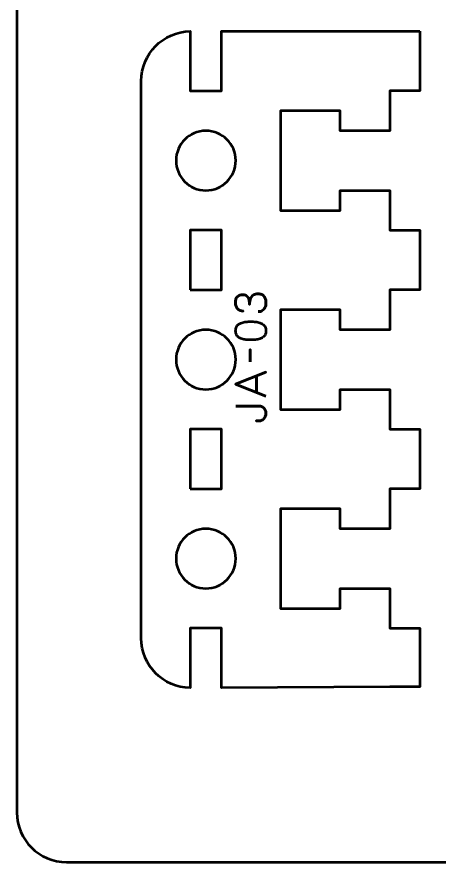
# Model space of a CAD drawing. Header units: centimetres. Extents: x -21 to 0, y -29.7 to 0.
# Drawn here: x -21 to -16.76, y -29.7 to -21.21 of the extents above; entities that cross this region are included whole.
import ezdxf

# ---------------------------------------------------------------- set-up
doc = ezdxf.new("R2010")
doc.units = ezdxf.units.CM
doc.header["$MEASUREMENT"] = 0
doc.layers.add('Layer 1', color=7, linetype='Continuous')

msp = doc.modelspace()

# ---------------------------------------------------------------- linework, layer by layer
at = {"layer": 'Layer 1', "color": 22, "lineweight": 53}
msp.add_open_spline([(-21.00003, -29.19995), (-21.00003, -29.19995), (-21.00003, -0.49992), (-21.00003, -0.49992), (-21.00003, -0.49992), (-21.00003, -0.22295), (-20.77694, 0.00004), (-20.49994, 0.00004), (-20.49994, 0.00004), (-20.49994, 0.00004), (-0.50008, 0.00004), (-0.50008, 0.00004), (-0.50008, 0.00004), (-0.22294, 0.00004), (0.00002, -0.22295), (0.00002, -0.49992), (0.00002, -0.49992), (0.00002, -0.49992), (0.00002, -29.19995), (0.00002, -29.19995), (0.00002, -29.19995), (0.00002, -29.47695), (-0.22294, -29.70004), (-0.50008, -29.70004), (-0.50008, -29.70004), (-0.50008, -29.70004), (-20.49994, -29.70004), (-20.49994, -29.70004), (-20.49994, -29.70004), (-20.77694, -29.70004), (-21.00003, -29.47695), (-21.00003, -29.19995)], degree=3, knots=[0, 0, 0, 0, 0.125, 0.125, 0.125, 0.125, 0.25, 0.25, 0.25, 0.25, 0.375, 0.375, 0.375, 0.375, 0.5, 0.5, 0.5, 0.5, 0.625, 0.625, 0.625, 0.625, 0.75, 0.75, 0.75, 0.75, 0.875, 0.875, 0.875, 0.875, 1, 1, 1, 1], dxfattribs=at)
at = {"layer": 'Layer 1', "color": 114, "lineweight": 53}
msp.add_open_spline([(-16.95, -21.35006), (-16.95, -21.35006), (-17.25, -21.35006), (-17.25, -21.35006), (-17.25, -21.35006), (-17.25, -21.35006), (-17.24999, -21.35006), (-17.24999, -21.35006), (-17.24999, -21.35006), (-17.24999, -21.35006), (-18.94125, -21.35006), (-18.94125, -21.35006), (-18.94125, -21.35006), (-18.94125, -21.35006), (-18.94125, -21.95006), (-18.94125, -21.95006), (-18.94125, -21.95006), (-18.94125, -21.95006), (-19.25875, -21.95006), (-19.25875, -21.95006), (-19.25875, -21.95006), (-19.25875, -21.95006), (-19.25875, -21.35017), (-19.25875, -21.35017), (-19.25875, -21.35017), (-19.5308, -21.35484), (-19.75, -21.5769), (-19.75, -21.85006), (-19.75, -21.85006), (-19.75, -21.85006), (-19.75, -27.45006), (-19.75, -27.45006), (-19.75, -27.45006), (-19.75, -27.72322), (-19.5308, -27.94528), (-19.25875, -27.94995), (-19.25875, -27.94995), (-19.25875, -27.94995), (-19.25875, -27.35006), (-19.25875, -27.35006), (-19.25875, -27.35006), (-19.25875, -27.35006), (-18.94125, -27.35006), (-18.94125, -27.35006), (-18.94125, -27.35006), (-18.94125, -27.35006), (-18.94125, -27.94813), (-18.94125, -27.94813), (-18.94125, -27.94813), (-18.94125, -27.94813), (-17.25, -27.93756), (-17.25, -27.93756), (-17.25, -27.93756), (-17.25, -27.93756), (-16.95, -27.93756), (-16.95, -27.93756), (-16.95, -27.93756), (-16.95, -27.93756), (-16.95, -27.35006), (-16.95, -27.35006), (-16.95, -27.35006), (-16.95, -27.35006), (-17.25, -27.35006), (-17.25, -27.35006), (-17.25, -27.35006), (-17.25, -27.35006), (-17.25, -26.95006), (-17.25, -26.95006), (-17.25, -26.95006), (-17.25, -26.95006), (-17.75, -26.95006), (-17.75, -26.95006), (-17.75, -26.95006), (-17.75, -26.95006), (-17.75001, -27.15006), (-17.75001, -27.15006), (-17.75001, -27.15006), (-17.75001, -27.15006), (-18.35, -27.15006), (-18.35, -27.15006), (-18.35, -27.15006), (-18.35, -26.76673), (-18.35, -26.53339), (-18.35, -26.15006), (-18.35, -26.15006), (-18.35, -26.15006), (-17.75001, -26.15006), (-17.75001, -26.15006), (-17.75001, -26.15006), (-17.75001, -26.15006), (-17.75, -26.35006), (-17.75, -26.35006), (-17.75, -26.35006), (-17.75, -26.35006), (-17.24999, -26.35006), (-17.24999, -26.35006), (-17.24999, -26.35006), (-17.24999, -26.35006), (-17.25, -25.95006), (-17.25, -25.95006), (-17.25, -25.95006), (-17.25, -25.95006), (-16.95, -25.95006), (-16.95, -25.95006), (-16.95, -25.95006), (-16.95, -25.95006), (-16.95, -25.35006), (-16.95, -25.35006), (-16.95, -25.35006), (-16.95, -25.35006), (-17.25, -25.35006), (-17.25, -25.35006), (-17.25, -25.35006), (-17.25, -25.35006), (-17.25, -24.95006), (-17.25, -24.95006), (-17.25, -24.95006), (-17.25, -24.95006), (-17.75, -24.95006), (-17.75, -24.95006), (-17.75, -24.95006), (-17.75, -24.95006), (-17.75001, -25.15006), (-17.75001, -25.15006), (-17.75001, -25.15006), (-17.75001, -25.15006), (-18.35, -25.15006), (-18.35, -25.15006), (-18.35, -25.15006), (-18.35, -24.76673), (-18.35, -24.53339), (-18.35, -24.15006), (-18.35, -24.15006), (-18.35, -24.15006), (-17.75001, -24.15006), (-17.75001, -24.15006), (-17.75001, -24.15006), (-17.75001, -24.15006), (-17.75, -24.35006), (-17.75, -24.35006), (-17.75, -24.35006), (-17.75, -24.35006), (-17.24999, -24.35006), (-17.24999, -24.35006), (-17.24999, -24.35006), (-17.24999, -24.35006), (-17.25, -23.95006), (-17.25, -23.95006), (-17.25, -23.95006), (-17.25, -23.95006), (-16.95, -23.95006), (-16.95, -23.95006), (-16.95, -23.95006), (-16.95, -23.95006), (-16.95, -23.35006), (-16.95, -23.35006), (-16.95, -23.35006), (-16.95, -23.35006), (-17.25, -23.35006), (-17.25, -23.35006), (-17.25, -23.35006), (-17.25, -23.35006), (-17.25, -22.95006), (-17.25, -22.95006), (-17.25, -22.95006), (-17.25, -22.95006), (-17.75, -22.95006), (-17.75, -22.95006), (-17.75, -22.95006), (-17.75, -22.95006), (-17.75001, -23.15006), (-17.75001, -23.15006), (-17.75001, -23.15006), (-17.75001, -23.15006), (-18.35, -23.15006), (-18.35, -23.15006), (-18.35, -23.15006), (-18.35, -22.76673), (-18.35, -22.53339), (-18.35, -22.15006), (-18.35, -22.15006), (-18.35, -22.15006), (-17.75001, -22.15006), (-17.75001, -22.15006), (-17.75001, -22.15006), (-17.75001, -22.15006), (-17.75, -22.35006), (-17.75, -22.35006), (-17.75, -22.35006), (-17.75, -22.35006), (-17.24999, -22.35006), (-17.24999, -22.35006), (-17.24999, -22.35006), (-17.24999, -22.35006), (-17.25, -21.95006), (-17.25, -21.95006), (-17.25, -21.95006), (-17.25, -21.95006), (-16.95, -21.95006), (-16.95, -21.95006), (-16.95, -21.95006), (-16.95, -21.95006), (-16.95, -21.35006), (-16.95, -21.35006)], degree=3, knots=[0, 0, 0, 0, 0.0196078, 0.0196078, 0.0196078, 0.0196078, 0.0392157, 0.0392157, 0.0392157, 0.0392157, 0.0588235, 0.0588235, 0.0588235, 0.0588235, 0.0784314, 0.0784314, 0.0784314, 0.0784314, 0.0980392, 0.0980392, 0.0980392, 0.0980392, 0.1176471, 0.1176471, 0.1176471, 0.1176471, 0.1372549, 0.1372549, 0.1372549, 0.1372549, 0.1568627, 0.1568627, 0.1568627, 0.1568627, 0.1764706, 0.1764706, 0.1764706, 0.1764706, 0.1960784, 0.1960784, 0.1960784, 0.1960784, 0.2156863, 0.2156863, 0.2156863, 0.2156863, 0.2352941, 0.2352941, 0.2352941, 0.2352941, 0.254902, 0.254902, 0.254902, 0.254902, 0.2745098, 0.2745098, 0.2745098, 0.2745098, 0.2941176, 0.2941176, 0.2941176, 0.2941176, 0.3137255, 0.3137255, 0.3137255, 0.3137255, 0.3333333, 0.3333333, 0.3333333, 0.3333333, 0.3529412, 0.3529412, 0.3529412, 0.3529412, 0.372549, 0.372549, 0.372549, 0.372549, 0.3921569, 0.3921569, 0.3921569, 0.3921569, 0.4117647, 0.4117647, 0.4117647, 0.4117647, 0.4313725, 0.4313725, 0.4313725, 0.4313725, 0.4509804, 0.4509804, 0.4509804, 0.4509804, 0.4705882, 0.4705882, 0.4705882, 0.4705882, 0.4901961, 0.4901961, 0.4901961, 0.4901961, 0.5098039, 0.5098039, 0.5098039, 0.5098039, 0.5294118, 0.5294118, 0.5294118, 0.5294118, 0.5490196, 0.5490196, 0.5490196, 0.5490196, 0.5686275, 0.5686275, 0.5686275, 0.5686275, 0.5882353, 0.5882353, 0.5882353, 0.5882353, 0.6078431, 0.6078431, 0.6078431, 0.6078431, 0.627451, 0.627451, 0.627451, 0.627451, 0.6470588, 0.6470588, 0.6470588, 0.6470588, 0.6666667, 0.6666667, 0.6666667, 0.6666667, 0.6862745, 0.6862745, 0.6862745, 0.6862745, 0.7058824, 0.7058824, 0.7058824, 0.7058824, 0.7254902, 0.7254902, 0.7254902, 0.7254902, 0.745098, 0.745098, 0.745098, 0.745098, 0.7647059, 0.7647059, 0.7647059, 0.7647059, 0.7843137, 0.7843137, 0.7843137, 0.7843137, 0.8039216, 0.8039216, 0.8039216, 0.8039216, 0.8235294, 0.8235294, 0.8235294, 0.8235294, 0.8431373, 0.8431373, 0.8431373, 0.8431373, 0.8627451, 0.8627451, 0.8627451, 0.8627451, 0.8823529, 0.8823529, 0.8823529, 0.8823529, 0.9019608, 0.9019608, 0.9019608, 0.9019608, 0.9215686, 0.9215686, 0.9215686, 0.9215686, 0.9411765, 0.9411765, 0.9411765, 0.9411765, 0.9607843, 0.9607843, 0.9607843, 0.9607843, 0.9803922, 0.9803922, 0.9803922, 0.9803922, 1, 1, 1, 1], dxfattribs=at)
at = {"layer": 'Layer 1', "color": 250, "lineweight": 53}
for points in [[(-19.4, -22.65006), (-19.4, -22.4844), (-19.26566, -22.35006), (-19.1, -22.35006), (-19.1, -22.35006), (-18.93434, -22.35006), (-18.8, -22.4844), (-18.8, -22.65006), (-18.8, -22.65006), (-18.8, -22.81572), (-18.93434, -22.95006), (-19.1, -22.95006), (-19.1, -22.95006), (-19.26566, -22.95006), (-19.4, -22.81572), (-19.4, -22.65006)], [(-19.25875, -23.95006), (-19.25875, -23.95006), (-19.25875, -23.35006), (-19.25875, -23.35006), (-19.25875, -23.35006), (-19.25875, -23.35006), (-18.94125, -23.35006), (-18.94125, -23.35006), (-18.94125, -23.35006), (-18.94125, -23.35006), (-18.94125, -23.95006), (-18.94125, -23.95006), (-18.94125, -23.95006), (-18.94125, -23.95006), (-19.25875, -23.95006), (-19.25875, -23.95006)], [(-19.4, -24.65006), (-19.4, -24.4844), (-19.26566, -24.35006), (-19.1, -24.35006), (-19.1, -24.35006), (-18.93434, -24.35006), (-18.8, -24.4844), (-18.8, -24.65006), (-18.8, -24.65006), (-18.8, -24.81572), (-18.93434, -24.95006), (-19.1, -24.95006), (-19.1, -24.95006), (-19.26566, -24.95006), (-19.4, -24.81572), (-19.4, -24.65006)], [(-19.25875, -25.95006), (-19.25875, -25.95006), (-19.25875, -25.35006), (-19.25875, -25.35006), (-19.25875, -25.35006), (-19.25875, -25.35006), (-18.94125, -25.35006), (-18.94125, -25.35006), (-18.94125, -25.35006), (-18.94125, -25.35006), (-18.94125, -25.95006), (-18.94125, -25.95006), (-18.94125, -25.95006), (-18.94125, -25.95006), (-19.25875, -25.95006), (-19.25875, -25.95006)], [(-19.4, -26.65006), (-19.4, -26.4844), (-19.26566, -26.35006), (-19.1, -26.35006), (-19.1, -26.35006), (-18.93434, -26.35006), (-18.8, -26.4844), (-18.8, -26.65006), (-18.8, -26.65006), (-18.8, -26.81572), (-18.93434, -26.95006), (-19.1, -26.95006), (-19.1, -26.95006), (-19.26566, -26.95006), (-19.4, -26.81572), (-19.4, -26.65006)]]:
    msp.add_open_spline(points, degree=3, knots=[0, 0, 0, 0, 0.25, 0.25, 0.25, 0.25, 0.5, 0.5, 0.5, 0.5, 0.75, 0.75, 0.75, 0.75, 1, 1, 1, 1], dxfattribs=at)
at = {"layer": 'Layer 1', "color": 30, "lineweight": 53}
for points, knots in [([(-18.57274, -24.16768), (-18.5575, -24.16761), (-18.54424, -24.16408), (-18.53274, -24.1571), (-18.53274, -24.1571), (-18.52131, -24.15011), (-18.51235, -24.14016), (-18.50593, -24.12718), (-18.50593, -24.12718), (-18.49951, -24.1142), (-18.49626, -24.09861), (-18.49612, -24.08047), (-18.49612, -24.08047), (-18.49612, -24.06686), (-18.49753, -24.05451), (-18.50049, -24.04329), (-18.50049, -24.04329), (-18.50346, -24.03214), (-18.50804, -24.02255), (-18.51432, -24.01443), (-18.51432, -24.01443), (-18.5206, -24.00632), (-18.52872, -24.00011), (-18.53859, -23.99567), (-18.53859, -23.99567), (-18.54854, -23.99129), (-18.56047, -23.98911), (-18.57444, -23.98904), (-18.57444, -23.98904), (-18.59306, -23.98896), (-18.6088, -23.99277), (-18.62157, -24.00032), (-18.62157, -24.00032), (-18.63434, -24.00787), (-18.64393, -24.01959), (-18.65049, -24.03532), (-18.65049, -24.03532), (-18.65706, -24.05105), (-18.66037, -24.07123), (-18.66037, -24.09571), (-18.66037, -24.09571), (-18.6603, -24.07744), (-18.66199, -24.06213), (-18.66545, -24.04964), (-18.66545, -24.04964), (-18.66891, -24.03722), (-18.67378, -24.02728), (-18.68013, -24.0198), (-18.68013, -24.0198), (-18.68641, -24.01232), (-18.69389, -24.00689), (-18.70249, -24.00364), (-18.70249, -24.00364), (-18.71103, -24.00032), (-18.72041, -23.9987), (-18.73064, -23.99877), (-18.73064, -23.99877), (-18.74088, -23.9987), (-18.75033, -24.00011), (-18.75908, -24.00293), (-18.75908, -24.00293), (-18.76783, -24.00569), (-18.77552, -24.0102), (-18.78208, -24.01634), (-18.78208, -24.01634), (-18.78864, -24.02248), (-18.79379, -24.03059), (-18.79746, -24.04054), (-18.79746, -24.04054), (-18.80113, -24.05056), (-18.80296, -24.06277), (-18.80303, -24.07709), (-18.80303, -24.07709), (-18.80296, -24.09134), (-18.80085, -24.10383), (-18.79675, -24.11441), (-18.79675, -24.11441), (-18.79266, -24.12507), (-18.78709, -24.13381), (-18.77996, -24.14087), (-18.77996, -24.14087), (-18.77284, -24.14785), (-18.76472, -24.15308), (-18.75555, -24.15653), (-18.75555, -24.15653), (-18.74638, -24.16006), (-18.73664, -24.16175), (-18.72641, -24.16175), (-18.72641, -24.16175), (-18.73664, -24.16175), (-18.74638, -24.16006), (-18.75555, -24.15653), (-18.75555, -24.15653), (-18.76472, -24.15308), (-18.77284, -24.14785), (-18.77996, -24.14087), (-18.77996, -24.14087), (-18.78709, -24.13381), (-18.79266, -24.12507), (-18.79675, -24.11441), (-18.79675, -24.11441), (-18.80085, -24.10383), (-18.80296, -24.09134), (-18.80303, -24.07709), (-18.80303, -24.07709), (-18.80296, -24.06277), (-18.80113, -24.05056), (-18.79746, -24.04054), (-18.79746, -24.04054), (-18.79379, -24.03059), (-18.78864, -24.02248), (-18.78208, -24.01634), (-18.78208, -24.01634), (-18.77552, -24.0102), (-18.76783, -24.00569), (-18.75908, -24.00293), (-18.75908, -24.00293), (-18.75033, -24.00011), (-18.74088, -23.9987), (-18.73064, -23.99877), (-18.73064, -23.99877), (-18.72041, -23.9987), (-18.71103, -24.00032), (-18.70249, -24.00364), (-18.70249, -24.00364), (-18.69389, -24.00689), (-18.68641, -24.01232), (-18.68013, -24.0198), (-18.68013, -24.0198), (-18.67378, -24.02728), (-18.66891, -24.03722), (-18.66545, -24.04964), (-18.66545, -24.04964), (-18.66199, -24.06213), (-18.6603, -24.07744), (-18.66037, -24.09571), (-18.66037, -24.09571), (-18.66037, -24.07123), (-18.65706, -24.05105), (-18.65049, -24.03532), (-18.65049, -24.03532), (-18.64393, -24.01959), (-18.63434, -24.00787), (-18.62157, -24.00032), (-18.62157, -24.00032), (-18.6088, -23.99277), (-18.59306, -23.98896), (-18.57444, -23.98904), (-18.57444, -23.98904), (-18.56047, -23.98911), (-18.54854, -23.99129), (-18.53859, -23.99567), (-18.53859, -23.99567), (-18.52872, -24.00011), (-18.5206, -24.00632), (-18.51432, -24.01443), (-18.51432, -24.01443), (-18.50804, -24.02255), (-18.50346, -24.03214), (-18.50049, -24.04329), (-18.50049, -24.04329), (-18.49753, -24.05451), (-18.49612, -24.06686), (-18.49612, -24.08047), (-18.49612, -24.08047), (-18.49626, -24.09861), (-18.49951, -24.1142), (-18.50593, -24.12718), (-18.50593, -24.12718), (-18.51235, -24.14016), (-18.52131, -24.15011), (-18.53274, -24.1571), (-18.53274, -24.1571), (-18.54424, -24.16408), (-18.5575, -24.16761), (-18.57274, -24.16768)], [0, 0, 0, 0, 0.0227273, 0.0227273, 0.0227273, 0.0227273, 0.0454545, 0.0454545, 0.0454545, 0.0454545, 0.0681818, 0.0681818, 0.0681818, 0.0681818, 0.0909091, 0.0909091, 0.0909091, 0.0909091, 0.1136364, 0.1136364, 0.1136364, 0.1136364, 0.1363636, 0.1363636, 0.1363636, 0.1363636, 0.1590909, 0.1590909, 0.1590909, 0.1590909, 0.1818182, 0.1818182, 0.1818182, 0.1818182, 0.2045455, 0.2045455, 0.2045455, 0.2045455, 0.2272727, 0.2272727, 0.2272727, 0.2272727, 0.25, 0.25, 0.25, 0.25, 0.2727273, 0.2727273, 0.2727273, 0.2727273, 0.2954545, 0.2954545, 0.2954545, 0.2954545, 0.3181818, 0.3181818, 0.3181818, 0.3181818, 0.3409091, 0.3409091, 0.3409091, 0.3409091, 0.3636364, 0.3636364, 0.3636364, 0.3636364, 0.3863636, 0.3863636, 0.3863636, 0.3863636, 0.4090909, 0.4090909, 0.4090909, 0.4090909, 0.4318182, 0.4318182, 0.4318182, 0.4318182, 0.4545455, 0.4545455, 0.4545455, 0.4545455, 0.4772727, 0.4772727, 0.4772727, 0.4772727, 0.5, 0.5, 0.5, 0.5, 0.5227273, 0.5227273, 0.5227273, 0.5227273, 0.5454545, 0.5454545, 0.5454545, 0.5454545, 0.5681818, 0.5681818, 0.5681818, 0.5681818, 0.5909091, 0.5909091, 0.5909091, 0.5909091, 0.6136364, 0.6136364, 0.6136364, 0.6136364, 0.6363636, 0.6363636, 0.6363636, 0.6363636, 0.6590909, 0.6590909, 0.6590909, 0.6590909, 0.6818182, 0.6818182, 0.6818182, 0.6818182, 0.7045455, 0.7045455, 0.7045455, 0.7045455, 0.7272727, 0.7272727, 0.7272727, 0.7272727, 0.75, 0.75, 0.75, 0.75, 0.7727273, 0.7727273, 0.7727273, 0.7727273, 0.7954545, 0.7954545, 0.7954545, 0.7954545, 0.8181818, 0.8181818, 0.8181818, 0.8181818, 0.8409091, 0.8409091, 0.8409091, 0.8409091, 0.8636364, 0.8636364, 0.8636364, 0.8636364, 0.8863636, 0.8863636, 0.8863636, 0.8863636, 0.9090909, 0.9090909, 0.9090909, 0.9090909, 0.9318182, 0.9318182, 0.9318182, 0.9318182, 0.9545455, 0.9545455, 0.9545455, 0.9545455, 0.9772727, 0.9772727, 0.9772727, 0.9772727, 1, 1, 1, 1]), ([(-18.49612, -24.36029), (-18.49619, -24.34548), (-18.4988, -24.33271), (-18.50388, -24.32205), (-18.50388, -24.32205), (-18.50896, -24.31147), (-18.51623, -24.30265), (-18.52547, -24.2956), (-18.52547, -24.2956), (-18.53478, -24.28861), (-18.54579, -24.28311), (-18.55849, -24.27902), (-18.55849, -24.27902), (-18.57119, -24.27499), (-18.58509, -24.2721), (-18.60033, -24.27048), (-18.60033, -24.27048), (-18.61557, -24.26878), (-18.63159, -24.26794), (-18.64852, -24.26801), (-18.64852, -24.26801), (-18.66538, -24.26794), (-18.6814, -24.26878), (-18.69657, -24.27048), (-18.69657, -24.27048), (-18.71174, -24.2721), (-18.72571, -24.27499), (-18.73841, -24.27902), (-18.73841, -24.27902), (-18.75104, -24.28311), (-18.76204, -24.28861), (-18.77143, -24.2956), (-18.77143, -24.2956), (-18.78074, -24.30265), (-18.78801, -24.31147), (-18.79309, -24.32205), (-18.79309, -24.32205), (-18.79824, -24.33271), (-18.80085, -24.34548), (-18.80092, -24.36029), (-18.80092, -24.36029), (-18.80085, -24.37511), (-18.79824, -24.38788), (-18.79309, -24.39854), (-18.79309, -24.39854), (-18.78801, -24.40912), (-18.78074, -24.41794), (-18.77143, -24.42499), (-18.77143, -24.42499), (-18.76204, -24.43198), (-18.75104, -24.43748), (-18.73841, -24.44157), (-18.73841, -24.44157), (-18.72571, -24.4456), (-18.71174, -24.44849), (-18.69657, -24.45011), (-18.69657, -24.45011), (-18.6814, -24.4518), (-18.66538, -24.45265), (-18.64852, -24.45258), (-18.64852, -24.45258), (-18.63159, -24.45265), (-18.61557, -24.4518), (-18.60033, -24.45011), (-18.60033, -24.45011), (-18.58509, -24.44849), (-18.57119, -24.4456), (-18.55849, -24.44157), (-18.55849, -24.44157), (-18.54579, -24.43748), (-18.53478, -24.43198), (-18.52547, -24.42499), (-18.52547, -24.42499), (-18.51623, -24.41794), (-18.50896, -24.40912), (-18.50388, -24.39854), (-18.50388, -24.39854), (-18.4988, -24.38788), (-18.49619, -24.37511), (-18.49612, -24.36029)], [0, 0, 0, 0, 0.05, 0.05, 0.05, 0.05, 0.1, 0.1, 0.1, 0.1, 0.15, 0.15, 0.15, 0.15, 0.2, 0.2, 0.2, 0.2, 0.25, 0.25, 0.25, 0.25, 0.3, 0.3, 0.3, 0.3, 0.35, 0.35, 0.35, 0.35, 0.4, 0.4, 0.4, 0.4, 0.45, 0.45, 0.45, 0.45, 0.5, 0.5, 0.5, 0.5, 0.55, 0.55, 0.55, 0.55, 0.6, 0.6, 0.6, 0.6, 0.65, 0.65, 0.65, 0.65, 0.7, 0.7, 0.7, 0.7, 0.75, 0.75, 0.75, 0.75, 0.8, 0.8, 0.8, 0.8, 0.85, 0.85, 0.85, 0.85, 0.9, 0.9, 0.9, 0.9, 0.95, 0.95, 0.95, 0.95, 1, 1, 1, 1]), ([(-18.49612, -24.36029), (-18.49619, -24.34548), (-18.4988, -24.33271), (-18.50388, -24.32205), (-18.50388, -24.32205), (-18.50896, -24.31147), (-18.51623, -24.30265), (-18.52547, -24.2956), (-18.52547, -24.2956), (-18.53478, -24.28861), (-18.54579, -24.28311), (-18.55849, -24.27902), (-18.55849, -24.27902), (-18.57119, -24.27499), (-18.58509, -24.2721), (-18.60033, -24.27048), (-18.60033, -24.27048), (-18.61557, -24.26878), (-18.63159, -24.26794), (-18.64852, -24.26801), (-18.64852, -24.26801), (-18.66538, -24.26794), (-18.6814, -24.26878), (-18.69657, -24.27048), (-18.69657, -24.27048), (-18.71174, -24.2721), (-18.72571, -24.27499), (-18.73841, -24.27902), (-18.73841, -24.27902), (-18.75104, -24.28311), (-18.76204, -24.28861), (-18.77143, -24.2956), (-18.77143, -24.2956), (-18.78074, -24.30265), (-18.78801, -24.31147), (-18.79309, -24.32205), (-18.79309, -24.32205), (-18.79824, -24.33271), (-18.80085, -24.34548), (-18.80092, -24.36029), (-18.80092, -24.36029), (-18.80085, -24.37511), (-18.79824, -24.38788), (-18.79309, -24.39854), (-18.79309, -24.39854), (-18.78801, -24.40912), (-18.78074, -24.41794), (-18.77143, -24.42499), (-18.77143, -24.42499), (-18.76204, -24.43198), (-18.75104, -24.43748), (-18.73841, -24.44157), (-18.73841, -24.44157), (-18.72571, -24.4456), (-18.71174, -24.44849), (-18.69657, -24.45011), (-18.69657, -24.45011), (-18.6814, -24.4518), (-18.66538, -24.45265), (-18.64852, -24.45258), (-18.64852, -24.45258), (-18.63159, -24.45265), (-18.61557, -24.4518), (-18.60033, -24.45011), (-18.60033, -24.45011), (-18.58509, -24.44849), (-18.57119, -24.4456), (-18.55849, -24.44157), (-18.55849, -24.44157), (-18.54579, -24.43748), (-18.53478, -24.43198), (-18.52547, -24.42499), (-18.52547, -24.42499), (-18.51623, -24.41794), (-18.50896, -24.40912), (-18.50388, -24.39854), (-18.50388, -24.39854), (-18.4988, -24.38788), (-18.49619, -24.37511), (-18.49612, -24.36029)], [0, 0, 0, 0, 0.05, 0.05, 0.05, 0.05, 0.1, 0.1, 0.1, 0.1, 0.15, 0.15, 0.15, 0.15, 0.2, 0.2, 0.2, 0.2, 0.25, 0.25, 0.25, 0.25, 0.3, 0.3, 0.3, 0.3, 0.35, 0.35, 0.35, 0.35, 0.4, 0.4, 0.4, 0.4, 0.45, 0.45, 0.45, 0.45, 0.5, 0.5, 0.5, 0.5, 0.55, 0.55, 0.55, 0.55, 0.6, 0.6, 0.6, 0.6, 0.65, 0.65, 0.65, 0.65, 0.7, 0.7, 0.7, 0.7, 0.75, 0.75, 0.75, 0.75, 0.8, 0.8, 0.8, 0.8, 0.85, 0.85, 0.85, 0.85, 0.9, 0.9, 0.9, 0.9, 0.95, 0.95, 0.95, 0.95, 1, 1, 1, 1]), ([(-18.65572, -24.67271), (-18.65572, -24.67271), (-18.65572, -24.54952), (-18.65572, -24.54952), (-18.65572, -24.54952), (-18.65572, -24.54952), (-18.65572, -24.67271), (-18.65572, -24.67271)], [0, 0, 0, 0, 0.5, 0.5, 0.5, 0.5, 1, 1, 1, 1]), ([(-18.49612, -25.01857), (-18.49612, -25.01857), (-18.80134, -24.8975), (-18.80134, -24.8975), (-18.80134, -24.8975), (-18.80134, -24.8975), (-18.49612, -24.776), (-18.49612, -24.776), (-18.49612, -24.776), (-18.49612, -24.776), (-18.80134, -24.8975), (-18.80134, -24.8975), (-18.80134, -24.8975), (-18.80134, -24.8975), (-18.49612, -25.01857), (-18.49612, -25.01857)], [0, 0, 0, 0, 0.25, 0.25, 0.25, 0.25, 0.5, 0.5, 0.5, 0.5, 0.75, 0.75, 0.75, 0.75, 1, 1, 1, 1]), ([(-18.59222, -24.98047), (-18.59222, -24.98047), (-18.59222, -24.81453), (-18.59222, -24.81453), (-18.59222, -24.81453), (-18.59222, -24.81453), (-18.59222, -24.98047), (-18.59222, -24.98047)], [0, 0, 0, 0, 0.5, 0.5, 0.5, 0.5, 1, 1, 1, 1]), ([(-18.79965, -25.11678), (-18.79965, -25.11678), (-18.56258, -25.1172), (-18.56258, -25.1172), (-18.56258, -25.1172), (-18.55482, -25.1172), (-18.54713, -25.11883), (-18.53937, -25.12193), (-18.53937, -25.12193), (-18.53168, -25.12511), (-18.52455, -25.12976), (-18.51813, -25.1359), (-18.51813, -25.1359), (-18.51164, -25.14211), (-18.50649, -25.14966), (-18.50254, -25.15862), (-18.50254, -25.15862), (-18.49866, -25.16765), (-18.49661, -25.17795), (-18.49654, -25.18959), (-18.49654, -25.18959), (-18.49654, -25.20124), (-18.49845, -25.21175), (-18.50219, -25.22106), (-18.50219, -25.22106), (-18.506, -25.23038), (-18.51108, -25.23835), (-18.5175, -25.24491), (-18.5175, -25.24491), (-18.52392, -25.25154), (-18.53097, -25.25655), (-18.53881, -25.26008), (-18.53881, -25.26008), (-18.54664, -25.26361), (-18.55454, -25.26537), (-18.56258, -25.26537), (-18.56258, -25.26537), (-18.56258, -25.26537), (-18.59391, -25.26537), (-18.59391, -25.26537), (-18.59391, -25.26537), (-18.59391, -25.26537), (-18.56258, -25.26537), (-18.56258, -25.26537), (-18.56258, -25.26537), (-18.55454, -25.26537), (-18.54664, -25.26361), (-18.53881, -25.26008), (-18.53881, -25.26008), (-18.53097, -25.25655), (-18.52392, -25.25154), (-18.5175, -25.24491), (-18.5175, -25.24491), (-18.51108, -25.23835), (-18.506, -25.23038), (-18.50219, -25.22106), (-18.50219, -25.22106), (-18.49845, -25.21175), (-18.49654, -25.20124), (-18.49654, -25.18959), (-18.49654, -25.18959), (-18.49661, -25.17795), (-18.49866, -25.16765), (-18.50254, -25.15862), (-18.50254, -25.15862), (-18.50649, -25.14966), (-18.51164, -25.14211), (-18.51813, -25.1359), (-18.51813, -25.1359), (-18.52455, -25.12976), (-18.53168, -25.12511), (-18.53937, -25.12193), (-18.53937, -25.12193), (-18.54713, -25.11883), (-18.55482, -25.1172), (-18.56258, -25.1172), (-18.56258, -25.1172), (-18.56258, -25.1172), (-18.79965, -25.11678), (-18.79965, -25.11678)], [0, 0, 0, 0, 0.05, 0.05, 0.05, 0.05, 0.1, 0.1, 0.1, 0.1, 0.15, 0.15, 0.15, 0.15, 0.2, 0.2, 0.2, 0.2, 0.25, 0.25, 0.25, 0.25, 0.3, 0.3, 0.3, 0.3, 0.35, 0.35, 0.35, 0.35, 0.4, 0.4, 0.4, 0.4, 0.45, 0.45, 0.45, 0.45, 0.5, 0.5, 0.5, 0.5, 0.55, 0.55, 0.55, 0.55, 0.6, 0.6, 0.6, 0.6, 0.65, 0.65, 0.65, 0.65, 0.7, 0.7, 0.7, 0.7, 0.75, 0.75, 0.75, 0.75, 0.8, 0.8, 0.8, 0.8, 0.85, 0.85, 0.85, 0.85, 0.9, 0.9, 0.9, 0.9, 0.95, 0.95, 0.95, 0.95, 1, 1, 1, 1])]:
    msp.add_open_spline(points, degree=3, knots=knots, dxfattribs=at)

doc.saveas('drawing.dxf')
